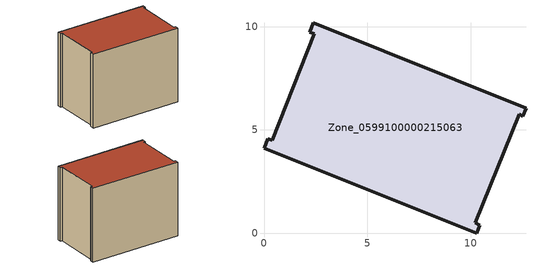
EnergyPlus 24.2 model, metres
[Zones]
Zone_0599100000215063
 floor ground (C_G): 2.22,9.73 2.38,10.18 12.68,6.05 12.52,5.67 12.35,5.75 10.24,0.51 10.45,0.39 10.31,0 0,4.11 0.19,4.56 0.39,4.49 2.44,9.65 z0
 wall outside (C_F): 10.31,0 10.45,0.39 10.24,0.51 12.35,5.75 12.52,5.67 12.68,6.05 2.38,10.18 2.22,9.73 2.44,9.65 0.39,4.49 0.19,4.56 0,4.11 10.31,0 z0:8.83
 roof outside (C_R): 0.39,4.49 0.19,4.56 0,4.11 10.31,0 10.45,0.39 10.24,0.51 12.35,5.75 12.52,5.67 12.68,6.05 2.38,10.18 2.22,9.73 2.44,9.65 z8.83
[BUILDING]
Pand.0599100000215063: North Axis=0; Terrain=City; Loads Convergence Tolerance Value=0.04; Temperature Convergence Tolerance Value=0.4; Solar Distribution=FullExterior; Maximum Number of Warmup Days=25; Minimum Number of Warmup Days=1
[Site:Location]
Rotterdam.The.Hague.AP_ZH_NLD Design_Conditions: Latitude=51.96; Longitude=4.45; Time Zone=1; Elevation=-4.5
[SITE:GROUNDTEMPERATURE:BUILDINGSURFACE]
18, 18, 18, 18, 18, 18, 18, 18, 18, 18, 18, 18
[MATERIAL] Thermal Absorptance=0.9; Solar Absorptance=0.7; Visible Absorptance=0.7
Name | Roughness | Thickness | Conductivity | Density | Specific Heat
G.TI.1946-1964 | MediumSmooth | 0.15 | 1 | 540 | 1210
F.TI.1946-1964 | Rough | 0.3 | 0.857143 | 1920 | 840
R.TI.1946-1964 | MediumRough | 0.2 | 0.277778 | 1500 | 1000
[CONSTRUCTION]
C_G: G.TI.1946-1964
C_F: F.TI.1946-1964
C_R: R.TI.1946-1964
[ZONE]
Zone_0599100000215063: Type=1; Multiplier=1; Ceiling Height=Autocalculate; Volume=Autocalculate; Floor Area=autocalculate; Part of Total Floor Area=Yes
[ZONEINFILTRATION:DESIGNFLOWRATE]
Infil_Zone_0599100000215063: Zone or ZoneList or Space or SpaceList=Zone_0599100000215063; Schedule=AlwaysOn; Design Flow Rate Calculation Method=Flow/Area; Flow Rate per Floor Area=0.003; Constant Term Coefficient=1; Temperature Term Coefficient=0; Velocity Term Coefficient=0; Velocity Squared Term Coefficient=0
[HVACTEMPLATE:ZONE:IDEALLOADSAIRSYSTEM]
Zone_0599100000215063: Maximum Heating Supply Air Temperature=50; Minimum Cooling Supply Air Temperature=13; Maximum Heating Supply Air Humidity Ratio=0.0156; Minimum Cooling Supply Air Humidity Ratio=0.0077; Heating Limit=NoLimit; Cooling Limit=NoLimit; Dehumidification Control Type=ConstantSensibleHeatRatio; Cooling Sensible Heat Ratio=0.7; Dehumidification Setpoint=60; Humidification Control Type=None; Humidification Setpoint=30; Outdoor Air Method=None; Outdoor Air Flow Rate per Person=0.00944; Outdoor Air Flow Rate per Zone Floor Area=0; Outdoor Air Flow Rate per Zone=0; Demand Controlled Ventilation Type=None; Outdoor Air Economizer Type=NoEconomizer; Heat Recovery Type=None; Sensible Heat Recovery Effectiveness=0.7; Latent Heat Recovery Effectiveness=0.65
[ZONECONTROL:THERMOSTAT]
ThermostatControl_Zone_0599100000215063: Zone or ZoneList=Zone_0599100000215063; Control Type Schedule=DualSetpointControlType; Control 1=Thermostat_Zone_0599100000215063; Temperature Difference Between Cutout And Setpoint=0
[THERMOSTATSETPOINT:DUALSETPOINT]
Thermostat_Zone_0599100000215063: Heating Setpoint Temperature Schedule=HeatingSetpoint_Zone_0599100000215063; Cooling Setpoint Temperature Schedule=CoolingSetpoint_Zone_0599100000215063
[SCHEDULE:COMPACT]
HeatingSetpoint_Zone_0599100000215063: Through: 12/31, For: AllDays, Until: 24:00, 21
CoolingSetpoint_Zone_0599100000215063: Through: 12/31, For: AllDays, Until: 24:00, 24
DualSetpointControlType: Through: 12/31, For: AllDays, Until: 24:00, 4
AlwaysOn: Through: 12/31, For: AllDays, Until: 24:00, 1
